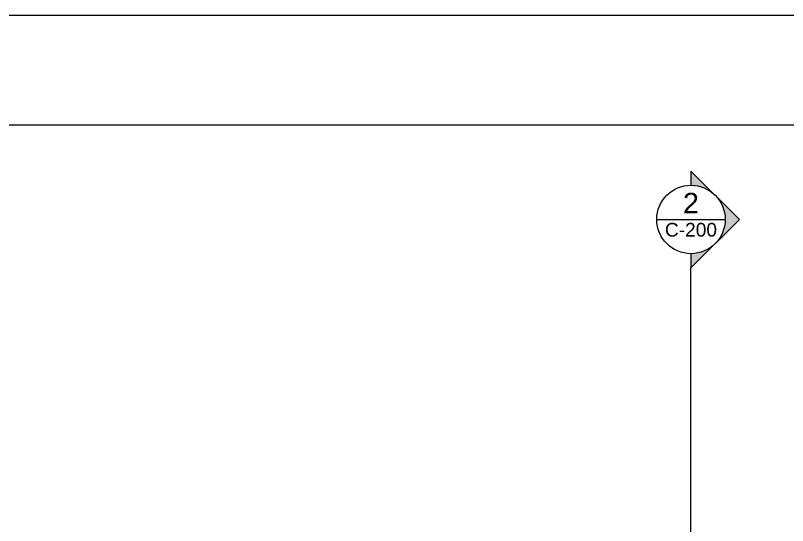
# Model space of a CAD drawing. Extents: x -9058 to 11890, y 0 to 8106.
# Drawn here: x 2218 to 2782, y 3832 to 4205 of the extents above; entities that cross this region are included whole.
import ezdxf
from ezdxf.enums import TextEntityAlignment as Align

# ---------------------------------------------------------------- set-up
doc = ezdxf.new("R2010")
doc.units = 0
doc.header["$LTSCALE"] = 10
doc.header["$MEASUREMENT"] = 0
doc.layers.get('0').update_dxf_attribs({"color": 9, "lineweight": 9})
doc.layers.add('21', color=9, linetype='Continuous', lineweight=9)
doc.layers.add('40A', color=9, linetype='Continuous', lineweight=9)
doc.styles.add('$0$Arial', font='arial.ttf', dxfattribs={"height": 2.5})

# ---------------------------------------------------------------- blocks, each defined once
blk = doc.blocks.new('$0$0_exteriorelevation2')
h = blk.add_hatch(color=256)
edge = h.paths.add_edge_path()
edge.add_arc((0, 0), 5, 45, 90)
edge.add_line((0, 5), (0, 7.07))
edge.add_line((0, 7.07), (3.54, 3.54))
edge = h.paths.add_edge_path()
edge.add_line((0, -5), (0, -7.07))
edge.add_line((0, -7.07), (3.54, -3.54))
edge.add_arc((0, 0), 5, 270, 315, ccw=False)
h.paths.add_polyline_path([(3.79, 3.28), (7.07, 0), (3.54, -3.54), (3.77, -3.29), (3.92, -3.11), (4.03, -2.96), (4.19, -2.73), (4.41, -2.36), (4.51, -2.15), (4.59, -1.99), (4.66, -1.81), (4.75, -1.55), (4.83, -1.3), (4.89, -1.03), (4.93, -0.84), (4.97, -0.5), (5, -0.18), (5, 0.07), (4.99, 0.36), (4.96, 0.6), (4.91, 0.94), (4.86, 1.16), (4.82, 1.32), (4.77, 1.51), (4.69, 1.75), (4.58, 2), (4.47, 2.25), (4.36, 2.45), (4.26, 2.62), (4.13, 2.82), (3.97, 3.03), (3.84, 3.2), (3.69, 3.37), (3.55, 3.52)])
for points in [[(0, -7.07), (7.07, 0), (0, 7.07), (0, 5)], [(0, -7.07), (7.07, 0), (0, 7.07), (0, 5)], [(-5, 0), (5, 0)], [(0, -5), (0, -7.07)], [(0, -5), (0, -7.07)]]:
    blk.add_lwpolyline(points)
blk.add_circle((0, 0), 5)
at = {"style": '$0$Arial'}
blk.add_attdef('KESITADI', text='', height=3, dxfattribs=at).set_placement((0, 0), align=Align.BOTTOM_CENTER)
blk.add_attdef('PAFTAADI', text='', height=2, dxfattribs=at).set_placement((0, -0.5), align=Align.TOP_CENTER)

msp = doc.modelspace()

# ---------------------------------------------------------------- linework, layer by layer
at = {"layer": '21'}
msp.add_lwpolyline([(2816.67, 202.13), (2856.61, 2447.69), (2711.28, 2447.69), (2711.28, 4020.46)], dxfattribs=at)
at = {"layer": '40A'}
for points in [[(5945, 4205), (0, 4205), (0, 0), (5945, 0)], [(5405.06, 80), (80, 80), (80, 4125), (5405.06, 4125)]]:
    msp.add_lwpolyline(points, close=True, dxfattribs=at)

# ---------------------------------------------------------------- block references
at = {"layer": '21', "xscale": 5, "yscale": 5, "zscale": 5}
msp.add_blockref('$0$0_exteriorelevation2', (2711.28, 4055.81), dxfattribs=at).add_auto_attribs({'KESITADI': '2', 'PAFTAADI': 'C-200'})

doc.saveas('drawing.dxf')
